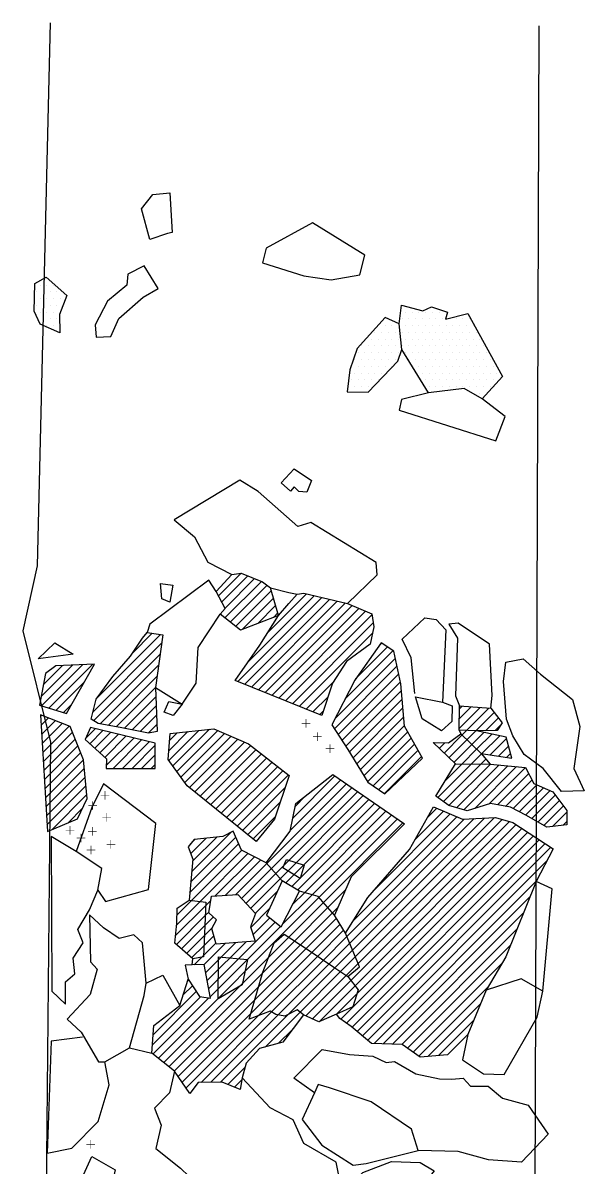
# Model space of a CAD drawing. Header units: metres. Extents: x -4.25 to -3.17, y -17.99 to -13.7.
# Drawn here: x -4.251 to -3.214, y -15.815 to -13.704 of the extents above; entities that cross this region are included whole.
import ezdxf

# ---------------------------------------------------------------- set-up
doc = ezdxf.new("R2010")
doc.units = ezdxf.units.M
doc.header["$LTSCALE"] = 25
doc.header["$MEASUREMENT"] = 0
doc.linetypes.add('STRICHPUNKTX2', pattern=[2, 1, -0.5, 0, -0.5])
doc.layers.get('0').update_dxf_attribs({"linetype": 'CONTINUOUS'})
for name, color, linetype in [('FEUER', 1, 'CONTINUOUS'), ('GRABUNGSGRENZE', 3, 'STRICHPUNKTX2'), ('STEINE', 4, 'CONTINUOUS'), ('STEINESCHRAFF', 4, 'CONTINUOUS')]:
    doc.layers.add(name, color=color, linetype=linetype)

# ---------------------------------------------------------------- blocks, each defined once
blk = doc.blocks.new('*X1')
at = {"color": 0}
for p, q in [((-388.93, -1476.1), (-384.73, -1471.91)), ((-388.31, -1477.25), (-383.48, -1472.42)), ((-387.72, -1480.2), (-380.98, -1473.46)), ((-387.69, -1478.4), (-382.23, -1472.94)), ((-386.74, -1480.98), (-379.92, -1474.16)), ((-385.75, -1481.77), (-379.14, -1475.15)), ((-379.86, -1482.94), (-372.68, -1475.76)), ((-385.31, -1491.93), (-369.82, -1476.44)), ((-384.57, -1482.35), (-378.74, -1476.53)), ((-384.05, -1492.44), (-368.39, -1476.78)), ((-383.5, -1488.36), (-371.25, -1476.1)), ((-382.8, -1492.95), (-366.96, -1477.11)), ((-381.67, -1481.22), (-378.35, -1477.9)), ((-381.54, -1493.47), (-365.53, -1477.45)), ((-380.28, -1493.98), (-364.23, -1477.92)), ((-379.03, -1494.49), (-362.99, -1478.45)), ((-378.78, -1480.1), (-377.95, -1479.27)), ((-377.77, -1495), (-361.74, -1478.97)), ((-376.51, -1495.51), (-360.59, -1479.59)), ((-375.26, -1496.02), (-360.34, -1481.1)), ((-411.38, -1495.02), (-399.61, -1483.25)), ((-404.88, -1486.75), (-401.15, -1483.03)), ((-374, -1496.53), (-360.45, -1482.98)), ((-412.08, -1497.49), (-399.39, -1484.79)), ((-365.56, -1495.16), (-356.62, -1486.22)), ((-363.59, -1491.43), (-357.7, -1485.53)), ((-359.07, -1485.13), (-358.78, -1484.85)), ((-411.97, -1499.15), (-399.68, -1486.86)), ((-367.44, -1498.81), (-356.22, -1487.59)), ((-421.68, -1494.71), (-415.88, -1488.92)), ((-421.6, -1496.4), (-414.04, -1488.84)), ((-421.28, -1492.54), (-417.72, -1488.99)), ((-420.25, -1496.82), (-412.19, -1488.76)), ((-410.8, -1499.74), (-399.98, -1488.92)), ((-367.51, -1500.65), (-355.91, -1489.05)), ((-366.81, -1501.72), (-355.61, -1490.51)), ((-418.9, -1497.23), (-413.7, -1492.04)), ((-409.31, -1500.02), (-400.28, -1490.99)), ((-372.74, -1497.04), (-367.63, -1491.93)), ((-366.11, -1502.78), (-355.3, -1491.97)), ((-407.82, -1500.3), (-400.57, -1493.05)), ((-406.34, -1500.58), (-400.5, -1494.74)), ((-371.49, -1497.55), (-368.67, -1494.74)), ((-365.41, -1503.85), (-355.12, -1493.56)), ((-417.55, -1497.65), (-415.99, -1496.09)), ((-404.85, -1500.87), (-400.42, -1496.44)), ((-364.72, -1504.93), (-354.97, -1495.18)), ((-364.05, -1506.03), (-354.83, -1496.8)), ((-344.46, -1500.58), (-340.59, -1496.71)), ((-344.44, -1498.79), (-342.24, -1496.59)), ((-344.42, -1497), (-343.89, -1496.47)), ((-343.08, -1500.97), (-338.94, -1496.83)), ((-421.75, -1498.32), (-421.58, -1498.15)), ((-421.66, -1500), (-420.31, -1498.65)), ((-421.56, -1501.67), (-419.04, -1499.15)), ((-403.36, -1501.15), (-400.35, -1498.14)), ((-370.23, -1498.06), (-369.56, -1497.4)), ((-363.38, -1507.13), (-354.68, -1498.43)), ((-341.37, -1501.03), (-337.98, -1497.64)), ((-339.59, -1501.01), (-337.21, -1498.64)), ((-421.47, -1503.34), (-417.78, -1499.65)), ((-421.37, -1505.01), (-416.51, -1500.15)), ((-421.27, -1506.68), (-415.88, -1501.29)), ((-413.45, -1502.39), (-411.71, -1500.65)), ((-412.69, -1503.4), (-410.28, -1500.99)), ((-411.75, -1504.23), (-408.86, -1501.34)), ((-401.88, -1501.43), (-400.28, -1499.83)), ((-398.11, -1504.73), (-394.55, -1501.17)), ((-398.1, -1506.49), (-392.56, -1500.95)), ((-397.35, -1507.51), (-390.57, -1500.73)), ((-396.61, -1508.54), (-389.03, -1500.95)), ((-362.71, -1508.23), (-354.54, -1500.05)), ((-362.04, -1509.33), (-353.94, -1501.22)), ((-343.93, -1501.82), (-343.08, -1500.97)), ((-343.03, -1502.68), (-341.37, -1501.03)), ((-342.13, -1503.55), (-339.89, -1501.32)), ((-337.8, -1500.99), (-336.73, -1499.92)), ((-421.18, -1508.35), (-415.38, -1502.56)), ((-410.82, -1505.07), (-407.43, -1501.68)), ((-409.88, -1505.9), (-406.01, -1502.02)), ((-409.65, -1507.44), (-404.58, -1502.36)), ((-408.4, -1507.96), (-403.16, -1502.71)), ((-406.64, -1507.96), (-401.73, -1503.05)), ((-397.94, -1502.79), (-396.54, -1501.4)), ((-395.87, -1509.56), (-387.8, -1501.49)), ((-395.12, -1510.58), (-386.56, -1502.02)), ((-394.28, -1511.51), (-385.33, -1502.56)), ((-393.3, -1512.3), (-384.1, -1503.09)), ((-361.38, -1510.42), (-353.31, -1502.36)), ((-349.06, -1503.41), (-348.86, -1503.21)), ((-348.15, -1504.27), (-347.1, -1503.22)), ((-347.24, -1505.13), (-343.93, -1501.82)), ((-346.33, -1505.98), (-343.03, -1502.68)), ((-341.23, -1504.42), (-338.43, -1501.62)), ((-340.28, -1505.24), (-336.96, -1501.92)), ((-338.74, -1505.46), (-335.71, -1502.44)), ((-421.08, -1510.03), (-414.88, -1503.82)), ((-420.99, -1511.7), (-414.38, -1505.09)), ((-404.88, -1507.96), (-400.59, -1503.67)), ((-403.11, -1507.96), (-400.59, -1505.45)), ((-392.32, -1513.09), (-382.96, -1503.73)), ((-391.34, -1513.88), (-381.97, -1504.5)), ((-390.36, -1514.66), (-380.97, -1505.27)), ((-360.35, -1511.16), (-352.67, -1503.49)), ((-359.3, -1511.88), (-352.03, -1504.62)), ((-345.42, -1506.84), (-342.13, -1503.55)), ((-343.92, -1507.11), (-341.23, -1504.42)), ((-342.17, -1507.13), (-340.33, -1505.29)), ((-337.19, -1505.69), (-335.33, -1503.83)), ((-335.65, -1505.91), (-334.95, -1505.21)), ((-420.89, -1513.37), (-413.87, -1506.35)), ((-401.35, -1507.97), (-400.59, -1507.22)), ((-389.38, -1515.45), (-379.97, -1506.04)), ((-388.4, -1516.24), (-378.98, -1506.81)), ((-387.42, -1517.02), (-377.98, -1507.58)), ((-358.24, -1512.6), (-351.4, -1505.75)), ((-348.37, -1513.33), (-342.17, -1507.13)), ((-347.36, -1514.09), (-340.42, -1507.15)), ((-347, -1510.19), (-343.92, -1507.11)), ((-346.33, -1514.82), (-338.67, -1507.17)), ((-344.96, -1515.22), (-337.06, -1507.32)), ((-343.58, -1515.61), (-335.45, -1507.48)), ((-341.53, -1515.33), (-333.83, -1507.63)), ((-340.42, -1507.15), (-339.51, -1506.24)), ((-420.79, -1515.04), (-413.71, -1507.96)), ((-420.7, -1516.71), (-413.55, -1509.57)), ((-386.44, -1517.81), (-376.98, -1508.35)), ((-385.46, -1518.6), (-375.99, -1509.12)), ((-375.16, -1517.14), (-367.39, -1509.36)), ((-338.93, -1514.5), (-332.22, -1507.79)), ((-337.34, -1514.67), (-331.59, -1508.92)), ((-420.6, -1518.39), (-413.4, -1511.18)), ((-384.48, -1519.39), (-376.59, -1511.5)), ((-379.99, -1525.5), (-365.29, -1510.81)), ((-379.15, -1526.43), (-364.25, -1511.53)), ((-375.61, -1519.35), (-366.34, -1510.09)), ((-335.86, -1514.96), (-330.99, -1510.09)), ((-334.5, -1515.37), (-330.12, -1510.99)), ((-333.34, -1515.97), (-328.89, -1511.52)), ((-419.73, -1519.28), (-413.24, -1512.79)), ((-378.32, -1527.37), (-363.2, -1512.25)), ((-377.49, -1528.31), (-362.16, -1512.97)), ((-376.49, -1529.08), (-361.11, -1513.69)), ((-374.71, -1514.92), (-372.9, -1513.11)), ((-332.17, -1516.58), (-327.66, -1512.06)), ((-331.05, -1517.22), (-326.69, -1512.87)), ((-329.93, -1517.87), (-325.93, -1513.87)), ((-416.64, -1517.95), (-414.07, -1515.39)), ((-383.5, -1520.17), (-377.48, -1514.16)), ((-375.38, -1529.73), (-360.06, -1514.42)), ((-374.27, -1530.39), (-359.02, -1515.14)), ((-372.99, -1530.87), (-357.97, -1515.86)), ((-352.54, -1521.04), (-347.34, -1515.84)), ((-350.29, -1517.01), (-348.59, -1515.31)), ((-328.81, -1518.51), (-325.17, -1514.88)), ((-327.23, -1518.7), (-324.53, -1516.01)), ((-382.52, -1520.96), (-378.37, -1516.82)), ((-371.63, -1531.28), (-356.93, -1516.58)), ((-370.36, -1531.79), (-355.88, -1517.3)), ((-369.53, -1532.72), (-354.83, -1518.03)), ((-365.2, -1539), (-343.5, -1517.3)), ((-364.68, -1540.25), (-341.65, -1517.21)), ((-364.46, -1547.1), (-335.14, -1517.77)), ((-364.16, -1541.49), (-339.79, -1517.12)), ((-364, -1536.03), (-344.86, -1516.89)), ((-363.64, -1542.74), (-337.93, -1517.03)), ((-363.12, -1543.98), (-336.5, -1517.37)), ((-359.97, -1530.23), (-346.1, -1516.36)), ((-325.21, -1518.46), (-324.53, -1517.78)), ((-393.89, -1527.03), (-386.58, -1519.72)), ((-366.28, -1554.22), (-331.79, -1519.73)), ((-363.68, -1548.09), (-333.94, -1518.34)), ((-363.3, -1549.47), (-332.86, -1519.04)), ((-394.24, -1530.91), (-385.2, -1521.88)), ((-394.14, -1521.97), (-393.2, -1521.03)), ((-394.06, -1528.97), (-385.74, -1520.64)), ((-394.05, -1523.66), (-391.22, -1520.83)), ((-393.72, -1525.09), (-389.25, -1520.62)), ((-365.25, -1554.96), (-330.72, -1520.43)), ((-364.23, -1555.7), (-329.65, -1521.12)), ((-363.27, -1556.51), (-328.58, -1521.82)), ((-393.9, -1532.34), (-384.64, -1523.09)), ((-392.31, -1532.52), (-383.47, -1523.68)), ((-389.51, -1531.48), (-382.29, -1524.27)), ((-362.3, -1557.31), (-327.5, -1522.51)), ((-387.62, -1531.37), (-381.11, -1524.86)), ((-385.74, -1531.26), (-379.99, -1525.5)), ((-384.66, -1531.94), (-379.15, -1526.43)), ((-361.34, -1558.12), (-328.18, -1524.95)), ((-383.8, -1532.85), (-378.32, -1527.37)), ((-382.95, -1533.76), (-377.49, -1528.31)), ((-360.17, -1558.71), (-330.15, -1528.7)), ((-382.09, -1534.67), (-378.01, -1530.59)), ((-375.22, -1533.1), (-372.99, -1530.87)), ((-368.7, -1533.65), (-365.5, -1530.46)), ((-400.02, -1561.45), (-370.36, -1531.79)), ((-396.65, -1536.86), (-392.31, -1532.52)), ((-396.58, -1535.03), (-393.9, -1532.34)), ((-391.27, -1533.25), (-390.34, -1532.32)), ((-377.06, -1536.71), (-371.63, -1531.28)), ((-375.93, -1539.12), (-369.53, -1532.72)), ((-358.46, -1558.78), (-331.37, -1531.68)), ((-396.84, -1538.82), (-391.27, -1533.25)), ((-396.7, -1540.44), (-391.35, -1535.09)), ((-391.35, -1535.09), (-390.66, -1534.41)), ((-382.95, -1537.3), (-379.48, -1533.83)), ((-374.86, -1539.82), (-368.7, -1533.65)), ((-373.79, -1540.51), (-367.86, -1534.59)), ((-367.86, -1534.59), (-366.82, -1533.54)), ((-356.76, -1558.84), (-332.55, -1534.63)), ((-395.76, -1541.27), (-391.43, -1536.94)), ((-391.43, -1536.94), (-389.85, -1535.37)), ((-390.71, -1548.59), (-378.43, -1536.31)), ((-390.42, -1550.07), (-377.45, -1537.11)), ((-382.52, -1538.64), (-379.4, -1535.52)), ((-372.72, -1541.21), (-367.12, -1535.61)), ((-371.65, -1541.91), (-366.46, -1536.72)), ((-394.82, -1542.1), (-391.51, -1538.79)), ((-391.58, -1540.63), (-389.78, -1538.83)), ((-391.51, -1538.79), (-390.02, -1537.3)), ((-379.66, -1542.85), (-375.93, -1539.12)), ((-370.59, -1542.62), (-365.79, -1537.82)), ((-369.53, -1543.33), (-365.2, -1539)), ((-355.06, -1558.91), (-333.74, -1537.59)), ((-393.88, -1542.93), (-391.58, -1540.63)), ((-391.66, -1542.48), (-389.42, -1540.23)), ((-391.57, -1544.15), (-387.7, -1540.29)), ((-391.28, -1545.63), (-385.79, -1540.14)), ((-390.99, -1547.11), (-383.88, -1540)), ((-382.25, -1550.74), (-372.72, -1541.21)), ((-381.53, -1548.25), (-373.79, -1540.51)), ((-380.8, -1545.76), (-374.86, -1539.82)), ((-368.47, -1544.04), (-364.68, -1540.25)), ((-367.42, -1544.75), (-364.16, -1541.49)), ((-353.99, -1559.61), (-334.92, -1540.54)), ((-399.04, -1562.23), (-379.66, -1542.85)), ((-393.4, -1544.22), (-392, -1542.82)), ((-392, -1542.82), (-391.66, -1542.48)), ((-382.97, -1553.23), (-371.65, -1541.91)), ((-381.58, -1553.61), (-370.59, -1542.62)), ((-379.09, -1552.89), (-369.53, -1543.33)), ((-366.37, -1545.47), (-363.64, -1542.74)), ((-377.88, -1553.45), (-368.47, -1544.04)), ((-376.07, -1553.4), (-367.42, -1544.75)), ((-373.84, -1552.94), (-366.37, -1545.47)), ((-365.32, -1546.18), (-363.12, -1543.98)), ((-352.95, -1560.34), (-336.46, -1543.84)), ((-398.06, -1563.01), (-380.8, -1545.76)), ((-394.6, -1547.18), (-394.4, -1546.98)), ((-372.76, -1553.63), (-365.32, -1546.18)), ((-371.56, -1554.2), (-364.46, -1547.1)), ((-400.99, -1557.11), (-393.03, -1549.15)), ((-397.07, -1563.8), (-381.53, -1548.25)), ((-395.41, -1549.76), (-393.71, -1548.07)), ((-370.3, -1554.7), (-363.68, -1548.09)), ((-367.2, -1553.37), (-363.3, -1549.47)), ((-351.91, -1561.06), (-339.04, -1548.2)), ((-401.11, -1559), (-392.21, -1550.09)), ((-401.01, -1560.66), (-390.67, -1550.32)), ((-396.34, -1564.84), (-382.25, -1550.74)), ((-350.22, -1561.14), (-340.51, -1551.43)), ((-395.63, -1565.89), (-382.97, -1553.23)), ((-394.92, -1566.95), (-381.58, -1553.61)), ((-392.13, -1565.93), (-379.09, -1552.89)), ((-390.32, -1565.89), (-377.88, -1553.45)), ((-388.52, -1565.85), (-376.07, -1553.4)), ((-380.28, -1559.38), (-373.84, -1552.94)), ((-377.81, -1558.68), (-375.32, -1556.19)), ((-348.28, -1560.96), (-341.76, -1554.45)), ((-387.18, -1566.28), (-384, -1563.1)), ((-385.93, -1566.8), (-384.58, -1565.44))]:
    blk.add_line(p, q, dxfattribs=at)
blk = doc.blocks.new('LB')
at = {"layer": 'FEUER', "const_width": 0.1}
for points in [[(0, 0), (0, -1.6)], [(-0.8, -0.8), (0.8, -0.8)]]:
    blk.add_lwpolyline(points, dxfattribs=at)
blk = doc.blocks.new('*X4')
at = {"color": 0}
for p, q in [((-421.875, -1418.75), (-421.875, -1418.75)), ((-420.625, -1418.75), (-420.625, -1418.75)), ((-419.375, -1418.75), (-419.375, -1418.75)), ((-422.5, -1420), (-422.5, -1420)), ((-421.25, -1420), (-421.25, -1420)), ((-420, -1420), (-420, -1420)), ((-418.75, -1420), (-418.75, -1420)), ((-422.5, -1422.5), (-422.5, -1422.5)), ((-421.875, -1421.25), (-421.875, -1421.25)), ((-421.25, -1422.5), (-421.25, -1422.5)), ((-420.625, -1421.25), (-420.625, -1421.25)), ((-420, -1422.5), (-420, -1422.5)), ((-419.375, -1421.25), (-419.375, -1421.25)), ((-418.75, -1422.5), (-418.75, -1422.5)), ((-418.125, -1421.25), (-418.125, -1421.25)), ((-421.875, -1423.75), (-421.875, -1423.75)), ((-421.25, -1425), (-421.25, -1425)), ((-420.625, -1423.75), (-420.625, -1423.75)), ((-420, -1425), (-420, -1425)), ((-419.375, -1423.75), (-419.375, -1423.75)), ((-418.75, -1425), (-418.75, -1425)), ((-355, -1425), (-355, -1425)), ((-354.375, -1423.75), (-354.375, -1423.75)), ((-353.75, -1425), (-353.75, -1425)), ((-353.125, -1423.75), (-353.125, -1423.75)), ((-352.5, -1425), (-352.5, -1425)), ((-351.875, -1423.75), (-351.875, -1423.75)), ((-351.25, -1425), (-351.25, -1425)), ((-350.625, -1423.75), (-350.625, -1423.75)), ((-350, -1425), (-350, -1425)), ((-349.375, -1423.75), (-349.375, -1423.75)), ((-348.75, -1425), (-348.75, -1425)), ((-348.125, -1423.75), (-348.125, -1423.75)), ((-347.5, -1425), (-347.5, -1425)), ((-346.875, -1423.75), (-346.875, -1423.75)), ((-346.25, -1425), (-346.25, -1425)), ((-345, -1425), (-345, -1425)), ((-343.75, -1425), (-343.75, -1425)), ((-342.5, -1425), (-342.5, -1425)), ((-420.625, -1426.25), (-420.625, -1426.25)), ((-419.375, -1426.25), (-419.375, -1426.25)), ((-359.375, -1426.25), (-359.375, -1426.25)), ((-358.125, -1426.25), (-358.125, -1426.25)), ((-356.875, -1426.25), (-356.875, -1426.25)), ((-355.625, -1426.25), (-355.625, -1426.25)), ((-354.375, -1426.25), (-354.375, -1426.25)), ((-353.125, -1426.25), (-353.125, -1426.25)), ((-351.875, -1426.25), (-351.875, -1426.25)), ((-350.625, -1426.25), (-350.625, -1426.25)), ((-349.375, -1426.25), (-349.375, -1426.25)), ((-348.125, -1426.25), (-348.125, -1426.25)), ((-346.875, -1426.25), (-346.875, -1426.25)), ((-345.625, -1426.25), (-345.625, -1426.25)), ((-344.375, -1426.25), (-344.375, -1426.25)), ((-343.125, -1426.25), (-343.125, -1426.25)), ((-341.875, -1426.25), (-341.875, -1426.25)), ((-360.625, -1428.75), (-360.625, -1428.75)), ((-360, -1427.5), (-360, -1427.5)), ((-359.375, -1428.75), (-359.375, -1428.75)), ((-358.75, -1427.5), (-358.75, -1427.5)), ((-358.125, -1428.75), (-358.125, -1428.75)), ((-357.5, -1427.5), (-357.5, -1427.5)), ((-356.875, -1428.75), (-356.875, -1428.75)), ((-356.25, -1427.5), (-356.25, -1427.5)), ((-355.625, -1428.75), (-355.625, -1428.75)), ((-355, -1427.5), (-355, -1427.5)), ((-354.375, -1428.75), (-354.375, -1428.75)), ((-353.75, -1427.5), (-353.75, -1427.5)), ((-353.125, -1428.75), (-353.125, -1428.75)), ((-352.5, -1427.5), (-352.5, -1427.5)), ((-351.875, -1428.75), (-351.875, -1428.75)), ((-351.25, -1427.5), (-351.25, -1427.5)), ((-350.625, -1428.75), (-350.625, -1428.75)), ((-350, -1427.5), (-350, -1427.5)), ((-349.375, -1428.75), (-349.375, -1428.75)), ((-348.75, -1427.5), (-348.75, -1427.5)), ((-348.125, -1428.75), (-348.125, -1428.75)), ((-347.5, -1427.5), (-347.5, -1427.5)), ((-346.875, -1428.75), (-346.875, -1428.75)), ((-346.25, -1427.5), (-346.25, -1427.5)), ((-345.625, -1428.75), (-345.625, -1428.75)), ((-345, -1427.5), (-345, -1427.5)), ((-344.375, -1428.75), (-344.375, -1428.75)), ((-343.75, -1427.5), (-343.75, -1427.5)), ((-343.125, -1428.75), (-343.125, -1428.75)), ((-342.5, -1427.5), (-342.5, -1427.5)), ((-341.875, -1428.75), (-341.875, -1428.75)), ((-341.25, -1427.5), (-341.25, -1427.5)), ((-340.625, -1428.75), (-340.625, -1428.75)), ((-363.125, -1431.25), (-363.125, -1431.25)), ((-362.5, -1430), (-362.5, -1430)), ((-361.875, -1431.25), (-361.875, -1431.25)), ((-361.25, -1430), (-361.25, -1430)), ((-360.625, -1431.25), (-360.625, -1431.25)), ((-360, -1430), (-360, -1430)), ((-359.375, -1431.25), (-359.375, -1431.25)), ((-358.75, -1430), (-358.75, -1430)), ((-358.125, -1431.25), (-358.125, -1431.25)), ((-357.5, -1430), (-357.5, -1430)), ((-356.875, -1431.25), (-356.875, -1431.25)), ((-356.25, -1430), (-356.25, -1430)), ((-355.625, -1431.25), (-355.625, -1431.25)), ((-355, -1430), (-355, -1430)), ((-354.375, -1431.25), (-354.375, -1431.25)), ((-353.75, -1430), (-353.75, -1430)), ((-353.125, -1431.25), (-353.125, -1431.25)), ((-352.5, -1430), (-352.5, -1430)), ((-351.875, -1431.25), (-351.875, -1431.25)), ((-351.25, -1430), (-351.25, -1430)), ((-350.625, -1431.25), (-350.625, -1431.25)), ((-350, -1430), (-350, -1430)), ((-349.375, -1431.25), (-349.375, -1431.25)), ((-348.75, -1430), (-348.75, -1430)), ((-348.125, -1431.25), (-348.125, -1431.25)), ((-347.5, -1430), (-347.5, -1430)), ((-346.875, -1431.25), (-346.875, -1431.25)), ((-346.25, -1430), (-346.25, -1430)), ((-345.625, -1431.25), (-345.625, -1431.25)), ((-345, -1430), (-345, -1430)), ((-344.375, -1431.25), (-344.375, -1431.25)), ((-343.75, -1430), (-343.75, -1430)), ((-343.125, -1431.25), (-343.125, -1431.25)), ((-342.5, -1430), (-342.5, -1430)), ((-341.875, -1431.25), (-341.875, -1431.25)), ((-341.25, -1430), (-341.25, -1430)), ((-340.625, -1431.25), (-340.625, -1431.25)), ((-340, -1430), (-340, -1430)), ((-339.375, -1431.25), (-339.375, -1431.25)), ((-364.375, -1433.75), (-364.375, -1433.75)), ((-363.75, -1432.5), (-363.75, -1432.5)), ((-363.125, -1433.75), (-363.125, -1433.75)), ((-362.5, -1432.5), (-362.5, -1432.5)), ((-361.875, -1433.75), (-361.875, -1433.75)), ((-361.25, -1432.5), (-361.25, -1432.5)), ((-360.625, -1433.75), (-360.625, -1433.75)), ((-360, -1432.5), (-360, -1432.5)), ((-359.375, -1433.75), (-359.375, -1433.75)), ((-358.75, -1432.5), (-358.75, -1432.5)), ((-358.125, -1433.75), (-358.125, -1433.75)), ((-357.5, -1432.5), (-357.5, -1432.5)), ((-356.875, -1433.75), (-356.875, -1433.75)), ((-356.25, -1432.5), (-356.25, -1432.5)), ((-353.75, -1432.5), (-353.75, -1432.5)), ((-353.125, -1433.75), (-353.125, -1433.75)), ((-352.5, -1432.5), (-352.5, -1432.5)), ((-351.875, -1433.75), (-351.875, -1433.75)), ((-351.25, -1432.5), (-351.25, -1432.5)), ((-350.625, -1433.75), (-350.625, -1433.75)), ((-350, -1432.5), (-350, -1432.5)), ((-349.375, -1433.75), (-349.375, -1433.75)), ((-348.75, -1432.5), (-348.75, -1432.5)), ((-348.125, -1433.75), (-348.125, -1433.75)), ((-347.5, -1432.5), (-347.5, -1432.5)), ((-346.875, -1433.75), (-346.875, -1433.75)), ((-346.25, -1432.5), (-346.25, -1432.5)), ((-345.625, -1433.75), (-345.625, -1433.75)), ((-345, -1432.5), (-345, -1432.5)), ((-344.375, -1433.75), (-344.375, -1433.75)), ((-343.75, -1432.5), (-343.75, -1432.5)), ((-343.125, -1433.75), (-343.125, -1433.75)), ((-342.5, -1432.5), (-342.5, -1432.5)), ((-341.875, -1433.75), (-341.875, -1433.75)), ((-341.25, -1432.5), (-341.25, -1432.5)), ((-340.625, -1433.75), (-340.625, -1433.75)), ((-340, -1432.5), (-340, -1432.5)), ((-339.375, -1433.75), (-339.375, -1433.75)), ((-338.75, -1432.5), (-338.75, -1432.5)), ((-338.125, -1433.75), (-338.125, -1433.75)), ((-363.75, -1435), (-363.75, -1435)), ((-362.5, -1435), (-362.5, -1435)), ((-361.25, -1435), (-361.25, -1435)), ((-360, -1435), (-360, -1435)), ((-358.75, -1435), (-358.75, -1435)), ((-351.25, -1435), (-351.25, -1435)), ((-350, -1435), (-350, -1435)), ((-348.75, -1435), (-348.75, -1435)), ((-347.5, -1435), (-347.5, -1435)), ((-346.25, -1435), (-346.25, -1435)), ((-345, -1435), (-345, -1435)), ((-343.75, -1435), (-343.75, -1435)), ((-342.5, -1435), (-342.5, -1435)), ((-341.25, -1435), (-341.25, -1435)), ((-340, -1435), (-340, -1435)), ((-338.75, -1435), (-338.75, -1435)), ((-337.5, -1435), (-337.5, -1435)), ((-365, -1437.5), (-365, -1437.5)), ((-364.375, -1436.25), (-364.375, -1436.25)), ((-363.75, -1437.5), (-363.75, -1437.5)), ((-363.125, -1436.25), (-363.125, -1436.25)), ((-362.5, -1437.5), (-362.5, -1437.5)), ((-361.875, -1436.25), (-361.875, -1436.25)), ((-361.25, -1437.5), (-361.25, -1437.5)), ((-360.625, -1436.25), (-360.625, -1436.25)), ((-359.375, -1436.25), (-359.375, -1436.25)), ((-350.625, -1436.25), (-350.625, -1436.25)), ((-350, -1437.5), (-350, -1437.5)), ((-349.375, -1436.25), (-349.375, -1436.25)), ((-348.75, -1437.5), (-348.75, -1437.5)), ((-348.125, -1436.25), (-348.125, -1436.25)), ((-347.5, -1437.5), (-347.5, -1437.5)), ((-346.875, -1436.25), (-346.875, -1436.25)), ((-346.25, -1437.5), (-346.25, -1437.5)), ((-345.625, -1436.25), (-345.625, -1436.25)), ((-345, -1437.5), (-345, -1437.5)), ((-344.375, -1436.25), (-344.375, -1436.25)), ((-343.75, -1437.5), (-343.75, -1437.5)), ((-343.125, -1436.25), (-343.125, -1436.25)), ((-342.5, -1437.5), (-342.5, -1437.5)), ((-341.875, -1436.25), (-341.875, -1436.25)), ((-341.25, -1437.5), (-341.25, -1437.5)), ((-340.625, -1436.25), (-340.625, -1436.25)), ((-340, -1437.5), (-340, -1437.5)), ((-339.375, -1436.25), (-339.375, -1436.25)), ((-338.75, -1437.5), (-338.75, -1437.5)), ((-338.125, -1436.25), (-338.125, -1436.25)), ((-341.875, -1438.75), (-341.875, -1438.75)), ((-340.625, -1438.75), (-340.625, -1438.75)), ((-339.375, -1438.75), (-339.375, -1438.75))]:
    blk.add_line(p, q, dxfattribs=at)

msp = doc.modelspace()

# ---------------------------------------------------------------- linework, layer by layer
at = {"layer": 'GRABUNGSGRENZE', "flags": 128}
msp.add_lwpolyline([(-4.2, -13.7038), (-4.2243, -14.7055), (-4.2506, -14.8255), (-4.1994, -15.0313), (-4.2126, -16.3773), (-4.1122, -16.7727), (-4.1331, -17.5697), (-4.1073, -17.9762)], dxfattribs=at)
at = {"layer": 'GRABUNGSGRENZE'}
msp.add_lwpolyline([(-3.3113, -17.9899), (-3.2967, -13.709)], dxfattribs=at)
at = {"layer": 'STEINE'}
for points in [[(-3.9832, -14.0927), (-4.0159, -14.1034), (-4.0311, -14.0472), (-4.0106, -14.0207), (-3.979, -14.0172), (-3.975, -14.0907), (-3.9832, -14.0927)], [(-3.628, -14.1685), (-3.6187, -14.1322), (-3.7156, -14.0728), (-3.801, -14.1196), (-3.8076, -14.1467), (-3.7316, -14.1703), (-3.6811, -14.1781), (-3.628, -14.1685)], [(-4.0007, -14.1938), (-4.0262, -14.1519), (-4.0569, -14.1677), (-4.0584, -14.1881), (-4.0942, -14.2176), (-4.1168, -14.261), (-4.1153, -14.284), (-4.0882, -14.2825), (-4.0734, -14.2493), (-4.0283, -14.2101), (-4.0007, -14.1938)], [(-4.2285, -14.1847), (-4.2075, -14.173), (-4.1693, -14.2068), (-4.1831, -14.242), (-4.1822, -14.2757), (-4.2189, -14.2598), (-4.2296, -14.2358), (-4.2285, -14.1847)], [(-3.5012, -14.3867), (-3.5506, -14.3065), (-3.5556, -14.259), (-3.551, -14.2248), (-3.5117, -14.2351), (-3.4958, -14.2279), (-3.4662, -14.2377), (-3.4698, -14.2504), (-3.4284, -14.2403), (-3.3643, -14.3563), (-3.4017, -14.3976)], [(-3.5556, -14.259), (-3.5811, -14.2477), (-3.6328, -14.3048), (-3.6462, -14.3441), (-3.6513, -14.3849), (-3.6125, -14.385), (-3.5578, -14.3279), (-3.5506, -14.3065)], [(-3.5012, -14.3867), (-3.5508, -14.3989), (-3.5554, -14.4183), (-3.3768, -14.4753), (-3.3594, -14.4299), (-3.4017, -14.3976), (-3.4353, -14.3787), (-3.5012, -14.3867)], [(-3.7491, -14.5267), (-3.717, -14.5482), (-3.7257, -14.5696), (-3.741, -14.5686), (-3.7492, -14.5599), (-3.7558, -14.568), (-3.7732, -14.5527), (-3.7491, -14.5267)], [(-3.651, -14.7755), (-3.5958, -14.7225), (-3.5978, -14.6995), (-3.7187, -14.6258), (-3.7427, -14.6329), (-3.8161, -14.5684), (-3.8497, -14.5474), (-3.9709, -14.6207), (-3.9332, -14.6525), (-3.9087, -14.699), (-3.8644, -14.722), (-3.8475, -14.719), (-3.8077, -14.7354), (-3.7929, -14.7462), (-3.7592, -14.7549), (-3.7439, -14.758)], [(-3.8935, -14.7531), (-3.9068, -14.7322), (-4.0157, -14.8137), (-4.0208, -14.829)], [(-3.9936, -14.7667), (-3.9961, -14.7386), (-3.9737, -14.7412), (-3.9788, -14.7729), (-3.9936, -14.7667)], [(-3.7782, -14.7972), (-3.8487, -14.8247), (-3.8859, -14.795), (-3.8767, -14.7843), (-3.8935, -14.7531), (-3.8644, -14.722)], [(-3.6984, -14.9822), (-3.8586, -14.9171), (-3.813, -14.8523), (-3.7782, -14.7972), (-3.7593, -14.7753), (-3.7439, -14.758), (-3.7317, -14.7565), (-3.651, -14.7755), (-3.6061, -14.7945), (-3.6021, -14.8185), (-3.6088, -14.8501), (-3.6528, -14.8822), (-3.6784, -14.9225), (-3.6984, -14.9822)], [(-3.7782, -14.7972), (-3.7929, -14.7462)], [(-4.0057, -14.9301), (-3.9562, -14.9613), (-3.9301, -14.9221), (-3.9264, -14.8562), (-3.8859, -14.795)], [(-3.5262, -14.9412), (-3.5333, -14.8758), (-3.5495, -14.8411), (-3.5076, -14.8018), (-3.4872, -14.8049), (-3.4693, -14.8239), (-3.4752, -14.9571)], [(-3.3859, -14.9685), (-3.3838, -14.945), (-3.3887, -14.8506), (-3.4464, -14.8116), (-3.4637, -14.8137), (-3.4474, -14.8392), (-3.4512, -14.9454), (-3.4441, -14.9643)], [(-4.1242, -14.9886), (-4.115, -14.9518), (-4.0843, -14.91), (-4.052, -14.8723), (-4.0295, -14.8392), (-4.0208, -14.829), (-3.9917, -14.8331), (-4.0057, -14.9301), (-4.0023, -15.0118), (-4.0186, -15.0143), (-4.0676, -15.005), (-4.1115, -14.9968), (-4.1242, -14.9886)], [(-4.2221, -14.8771), (-4.1914, -14.848), (-4.1577, -14.8685), (-4.2221, -14.8771)], [(-3.5122, -15.0607), (-3.5452, -15.0019), (-3.5523, -14.9233), (-3.5649, -14.863), (-3.5884, -14.8481), (-3.6375, -14.9165), (-3.68, -14.9991), (-3.65, -15.0446), (-3.6133, -15.1049), (-3.5817, -15.1264), (-3.5122, -15.0607)], [(-3.2554, -15.1224), (-3.2891, -15.0795), (-3.3243, -15.0539), (-3.3456, -15.0196), (-3.3568, -14.989), (-3.3628, -14.919), (-3.3581, -14.8833), (-3.3265, -14.8772), (-3.2939, -14.9054), (-3.2352, -14.9525), (-3.2215, -15.0025), (-3.2329, -15.0796), (-3.2136, -15.121), (-3.2554, -15.1224)], [(-4.2197, -14.9629), (-4.1697, -14.9783), (-4.1184, -14.8875), (-4.1899, -14.8904), (-4.2089, -14.9042), (-4.2197, -14.9629)], [(-3.5252, -14.9478), (-3.4752, -14.9571), (-3.4574, -14.9643), (-3.4579, -14.9929), (-3.4774, -15.0102), (-3.5131, -14.9882), (-3.5252, -14.9478)], [(-3.9894, -14.9756), (-3.9807, -14.9562), (-3.9562, -14.9613), (-3.9731, -14.9822), (-3.9894, -14.9756)], [(-3.4447, -15.0093), (-3.4441, -14.9643), (-3.3859, -14.9685), (-3.365, -14.9956), (-3.3742, -15.0099), (-3.4125, -15.0103)], [(-4.2053, -15.1963), (-4.1496, -15.1724), (-4.1317, -15.1351), (-4.1387, -15.0636), (-4.1631, -15.0023), (-4.2177, -14.9808), (-4.2053, -15.1963)], [(-4.1258, -15.0044), (-4.1356, -15.0264), (-4.0958, -15.0617), (-4.0968, -15.0795), (-4.006, -15.0797), (-4.0059, -15.0332), (-4.1258, -15.0044)], [(-3.8193, -15.2143), (-3.9468, -15.112), (-3.9824, -15.0629), (-3.9783, -15.0154), (-3.8976, -15.0064), (-3.8338, -15.0341), (-3.7583, -15.0924), (-3.7855, -15.1735), (-3.8193, -15.2143)], [(-3.4039, -15.0522), (-3.3472, -15.0605), (-3.3579, -15.0217), (-3.4125, -15.0103), (-3.4447, -15.0093), (-3.4416, -15.0159)], [(-3.4514, -15.071), (-3.4927, -15.0321), (-3.4641, -15.0322), (-3.4416, -15.0159), (-3.4039, -15.0522), (-3.3871, -15.0717)], [(-3.4873, -15.1307), (-3.4514, -15.071), (-3.3871, -15.0717), (-3.3217, -15.0779), (-3.3065, -15.1075), (-3.2713, -15.1229), (-3.2453, -15.1572), (-3.2454, -15.1837), (-3.2826, -15.1883), (-3.3199, -15.1667), (-3.3495, -15.1514), (-3.3867, -15.1442), (-3.4296, -15.1579), (-3.4638, -15.1481), (-3.4873, -15.1307)], [(-3.801, -15.2537), (-3.7565, -15.1956), (-3.7462, -15.1445), (-3.6777, -15.091), (-3.5456, -15.1822), (-3.6443, -15.2795), (-3.6746, -15.3504)], [(-4.1121, -15.3042), (-4.0978, -15.3251), (-4.0186, -15.3028), (-4.0046, -15.1813), (-4.1015, -15.1081), (-4.123, -15.1515), (-4.1523, -15.2331)], [(-3.6547, -15.3836), (-3.6132, -15.3179), (-3.536, -15.2292), (-3.4919, -15.1506), (-3.4383, -15.1732), (-3.3771, -15.1702), (-3.3454, -15.1795), (-3.2705, -15.2281), (-3.3022, -15.2883), (-3.3581, -15.4276), (-3.3945, -15.4888), (-3.4284, -15.5704), (-3.4662, -15.6081), (-3.5163, -15.6127), (-3.5499, -15.5891), (-3.6066, -15.587), (-3.6438, -15.5557), (-3.6647, -15.5409), (-3.6708, -15.5332)], [(-3.6503, -15.4638), (-3.6288, -15.4455), (-3.6547, -15.3836), (-3.6746, -15.3504), (-3.7051, -15.3162), (-3.7393, -15.3059), (-3.7715, -15.2869), (-3.801, -15.2537), (-3.8469, -15.2306), (-3.8622, -15.1954), (-3.8811, -15.205), (-3.9342, -15.2105), (-3.945, -15.2243), (-3.9368, -15.2468), (-3.9436, -15.3229)], [(-4.1972, -15.4909), (-4.1717, -15.5144), (-4.1716, -15.4736), (-4.1547, -15.4588), (-4.1577, -15.4297), (-4.1393, -15.4016), (-4.149, -15.3766), (-4.1275, -15.3404), (-4.1121, -15.3042), (-4.1048, -15.2644), (-4.1523, -15.2331), (-4.1982, -15.2055), (-4.1972, -15.4909)], [(-3.7704, -15.2629), (-3.7637, -15.2476), (-3.7311, -15.2584), (-3.7383, -15.2829), (-3.7704, -15.2629)], [(-3.7715, -15.2869), (-3.8002, -15.3502), (-3.7732, -15.3722), (-3.7393, -15.3059)], [(-3.2898, -15.4905), (-3.2726, -15.3016), (-3.3022, -15.2883)], [(-3.9367, -15.4311), (-3.9698, -15.402), (-3.9661, -15.3652), (-3.9656, -15.3376), (-3.9436, -15.3229), (-3.9125, -15.3265), (-3.9167, -15.4276), (-3.9367, -15.4311)], [(-3.8532, -15.3123), (-3.8206, -15.3471), (-3.8298, -15.3721), (-3.8212, -15.3987), (-3.8937, -15.4041), (-3.9013, -15.375), (-3.8926, -15.3592), (-3.9069, -15.3459), (-3.9022, -15.3153), (-3.8532, -15.3123)], [(-4.1275, -15.3496), (-4.1256, -15.4364), (-4.1134, -15.4502), (-4.1262, -15.4966), (-4.1687, -15.5425), (-4.1427, -15.5666), (-4.1111, -15.6213), (-4.0994, -15.6213), (-4.0534, -15.5953), (-4.0266, -15.4984), (-4.023, -15.4759), (-4.0295, -15.4013), (-4.0453, -15.3865), (-4.0724, -15.3936), (-4.1015, -15.3741), (-4.1275, -15.3496)], [(-3.8327, -15.5426), (-3.8075, -15.4559), (-3.786, -15.4018), (-3.7681, -15.3855), (-3.7232, -15.4147), (-3.6742, -15.4474), (-3.6503, -15.4638), (-3.6309, -15.4884), (-3.6412, -15.5195), (-3.6708, -15.5332), (-3.704, -15.5475), (-3.7321, -15.5341), (-3.7438, -15.5254), (-3.7668, -15.5371), (-3.7832, -15.5335), (-3.7934, -15.5274), (-3.8327, -15.5426)], [(-3.9377, -15.4424), (-3.9367, -15.4311)], [(-3.8898, -15.5047), (-3.8892, -15.4276), (-3.8356, -15.4323), (-3.8453, -15.4793), (-3.8898, -15.5047)], [(-3.9157, -15.4414), (-3.9377, -15.4424), (-3.951, -15.4428), (-3.9449, -15.4684), (-3.9245, -15.5006), (-3.9036, -15.5037), (-3.9157, -15.4414)], [(-4.023, -15.4759), (-3.9919, -15.4611), (-3.9603, -15.5174)], [(-3.9422, -15.6798), (-3.9702, -15.6384), (-4.012, -15.6051), (-4.0089, -15.554), (-3.9603, -15.5174), (-3.9449, -15.4684)], [(-3.4284, -15.5704), (-3.4381, -15.6174), (-3.3994, -15.643), (-3.3611, -15.6446), (-3.3001, -15.5385), (-3.2898, -15.4905), (-3.3301, -15.468), (-3.3945, -15.4888)], [(-3.7321, -15.5341), (-3.7705, -15.5846), (-3.8134, -15.5968), (-3.838, -15.6233), (-3.8452, -15.6508), (-3.8488, -15.6723), (-3.8824, -15.6584), (-3.9269, -15.6594), (-3.9422, -15.6798)], [(-4.1401, -15.5758), (-4.1984, -15.5828), (-4.2059, -15.7896)], [(-4.0534, -15.5953), (-4.012, -15.6051)], [(-3.7119, -15.6782), (-3.7502, -15.651), (-3.6975, -15.5985), (-3.647, -15.6078), (-3.6041, -15.6104), (-3.5796, -15.6222), (-3.5638, -15.6207), (-3.5245, -15.6433), (-3.4806, -15.6525), (-3.4581, -15.6531), (-3.4372, -15.6511), (-3.4234, -15.6659), (-3.3907, -15.666), (-3.3647, -15.688), (-3.3173, -15.7008), (-3.2801, -15.7545), (-3.3292, -15.806), (-3.3905, -15.8018), (-3.4466, -15.7864), (-3.5201, -15.7847)], [(-4.2059, -15.7896), (-4.1599, -15.7805), (-4.1113, -15.731), (-4.0913, -15.6637), (-4.0994, -15.6213)], [(-3.9702, -15.6384), (-3.9795, -15.6782), (-4.0076, -15.7067), (-3.9949, -15.7379), (-4.0047, -15.7813), (-3.9593, -15.8171), (-3.8824, -15.8913), (-3.8789, -15.9607), (-3.8474, -16.0154), (-3.7752, -15.9405), (-3.7001, -15.8885), (-3.6627, -15.8524), (-3.6718, -15.8064), (-3.7315, -15.7721), (-3.7513, -15.7281), (-3.7937, -15.7061), (-3.8452, -15.6508)], [(-3.7119, -15.6782), (-3.7345, -15.7276), (-3.6983, -15.7747), (-3.6402, -15.8121), (-3.6162, -15.8085), (-3.5201, -15.7847), (-3.5323, -15.7454), (-3.6073, -15.6947), (-3.6843, -15.669), (-3.7048, -15.6629), (-3.7119, -15.6782)], [(-4.1575, -15.8714), (-4.1232, -15.7959), (-4.0798, -15.8204), (-4.0927, -15.8796), (-4.1249, -15.8934), (-4.1575, -15.8714)], [(-3.5533, -16.043), (-3.6161, -16.0393), (-3.6563, -15.979), (-3.6649, -15.9244), (-3.6556, -15.8611), (-3.6223, -15.8254), (-3.5697, -15.805), (-3.5166, -15.8067), (-3.4906, -15.822), (-3.508, -15.844), (-3.4453, -15.8834), (-3.4867, -15.9426), (-3.4888, -15.9609), (-3.5251, -15.9976), (-3.5533, -16.043)]]:
    msp.add_lwpolyline(points, dxfattribs=at)

# ---------------------------------------------------------------- block references
at = {"layer": 'FEUER', "xscale": 0.01, "yscale": 0.01, "zscale": 0.01}
for name, p in [('*X1', (0, 0)), ('LB', (-3.7273, -14.9884)), ('LB', (-3.7067, -15.0131)), ('LB', (-3.6833, -15.0351)), ('LB', (-4.1217, -15.1402)), ('LB', (-4.099, -15.121)), ('LB', (-4.096, -15.1622)), ('LB', (-4.1635, -15.1856)), ('LB', (-4.143, -15.2)), ('LB', (-4.1224, -15.1877)), ('LB', (-4.1246, -15.222)), ('LB', (-4.088, -15.2117)), ('LB', (-4.1251, -15.7655))]:
    msp.add_blockref(name, p, dxfattribs=at)
at = {"layer": 'STEINESCHRAFF', "xscale": 0.01, "yscale": 0.01, "zscale": 0.01}
msp.add_blockref('*X4', (0, 0), dxfattribs=at)

doc.saveas('drawing.dxf')
